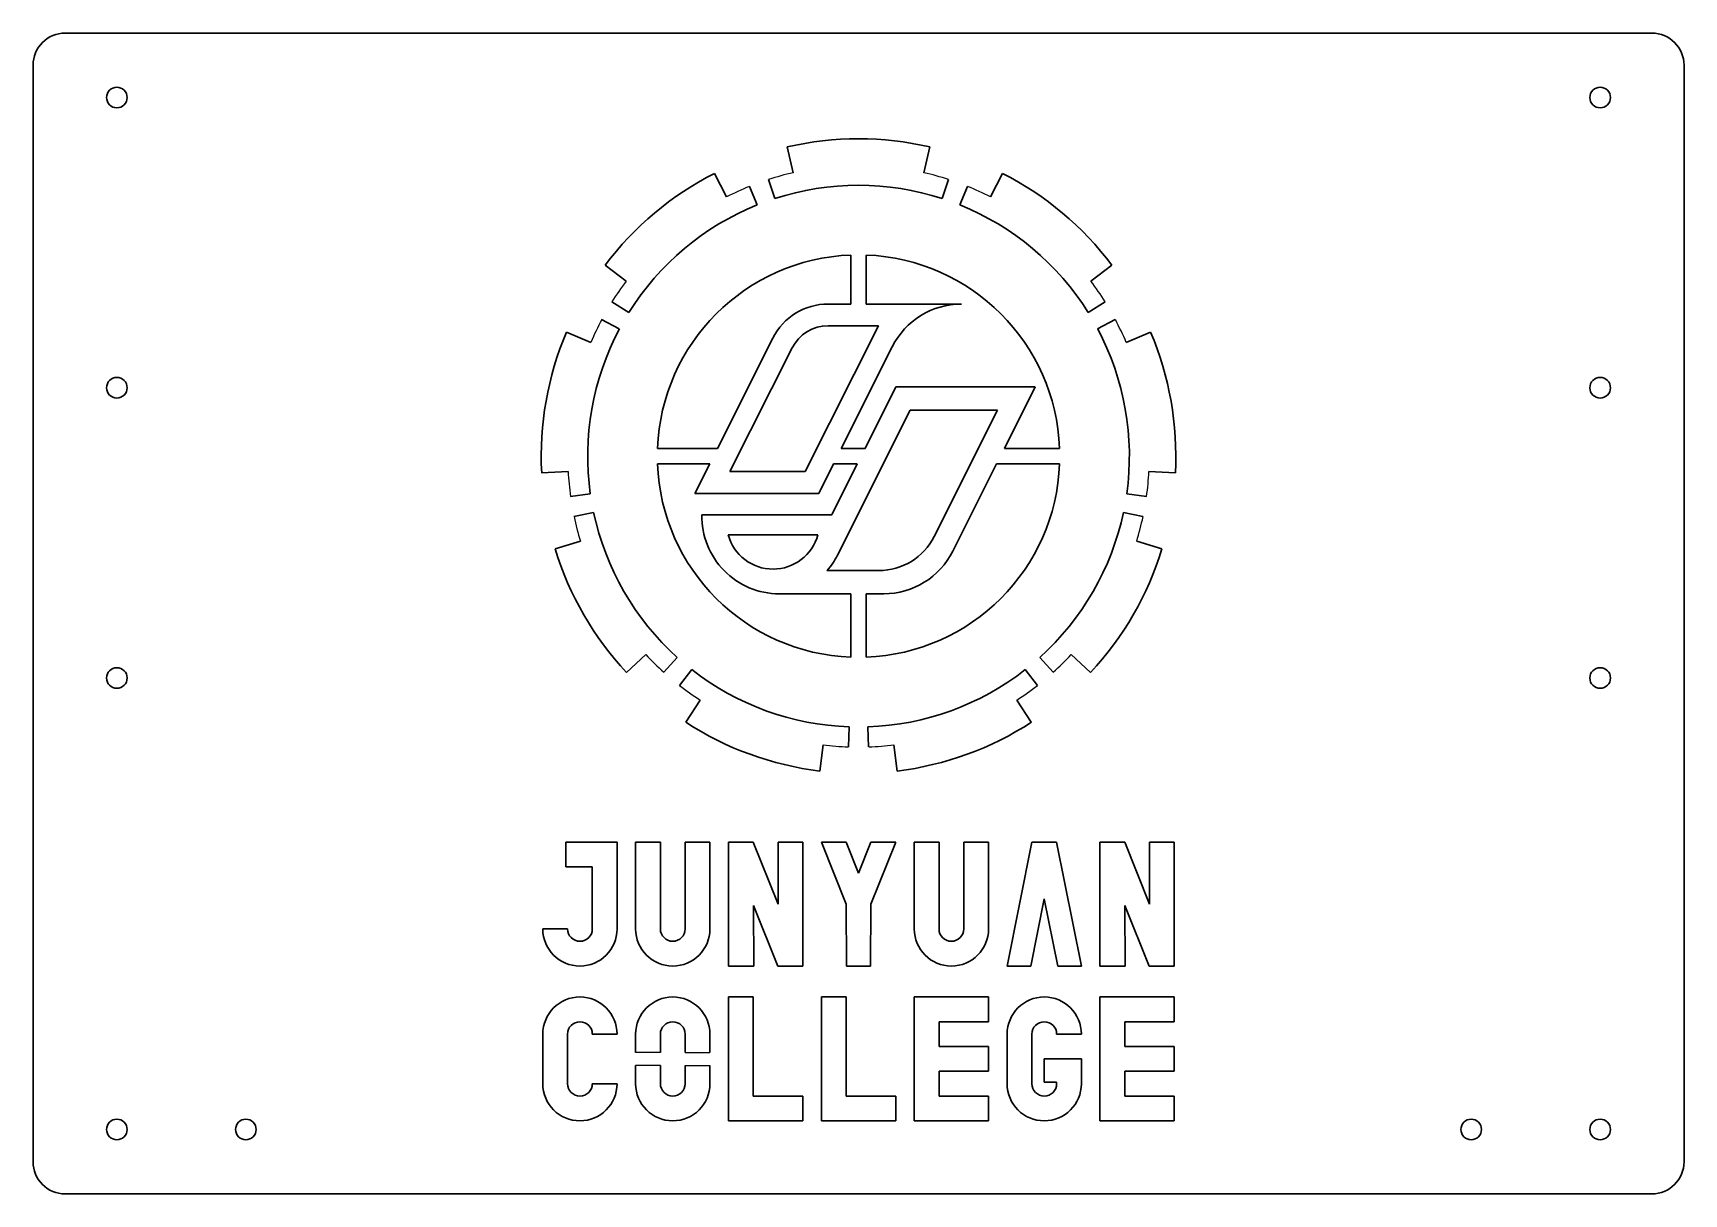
# Model space of a CAD drawing. Header units: millimetres. Extents: x 3 to 259, y 3 to 183.
import ezdxf

# ---------------------------------------------------------------- set-up
doc = ezdxf.new("R2010")
doc.units = ezdxf.units.MM
doc.layers.add('粗实线层', color=7, linetype='Continuous', lineweight=30)

msp = doc.modelspace()

# ---------------------------------------------------------------- linework, layer by layer
for p, q in [((100, 25.25), (96.16, 25.25)), ((100, 23.25), (96.16, 23.25)), ((103.84, 25.25), (107.68, 25.25)), ((103.84, 23.25), (107.68, 23.25))]:
    msp.add_line(p, q)
for start, end in [(103, 108), (72, 77), (112, 117), (63, 68), (143, 148), (32, 37), (152, 157), (23, 28), (183, 188), (352, 357), (192, 197), (343, 348), (223, 228), (312, 317), (232, 237), (303, 308), (263, 268), (272, 277)]:
    msp.add_arc((130.72, 117.71), 45.1, start, end)
at = {"layer": '粗实线层'}
for p, q in [((7.72, 183.31), (253.72, 183.31)), ((2.72, 178.31), (2.72, 8.31)), ((258.72, 8.31), (258.72, 178.31)), ((120.57, 161.65), (119.65, 165.65)), ((140.86, 161.65), (141.78, 165.65)), ((110.24, 157.89), (108.38, 161.54)), ((151.19, 157.89), (153.05, 161.54)), ((113.82, 159.52), (114.98, 156.65)), ((116.78, 160.6), (117.74, 157.65)), ((144.65, 160.6), (143.69, 157.65)), ((147.61, 159.52), (146.45, 156.65)), ((129.52, 141.29), (129.52, 148.88)), ((131.92, 141.29), (131.92, 148.88)), ((94.7, 144.85), (91.42, 147.32)), ((166.73, 144.85), (170.01, 147.32)), ((92.47, 141.61), (95.1, 139.96)), ((126, 141.29), (129.52, 141.29)), ((131.92, 141.29), (146.68, 141.29)), ((168.96, 141.61), (166.33, 139.96)), ((90.89, 138.88), (93.63, 137.42)), ((170.54, 138.88), (167.8, 137.42)), ((89.2, 135.33), (85.43, 136.93)), ((117.42, 136), (108.84, 118.91)), ((133.83, 137.93), (122.47, 115.3)), ((126, 137.93), (133.83, 137.93)), ((172.23, 135.33), (176, 136.93)), ((120.43, 134.49), (110.79, 115.3)), ((135.96, 134.67), (128.04, 118.91)), ((136.52, 128.43), (131.74, 118.91)), ((136.52, 128.43), (158.12, 128.43)), ((158.12, 128.43), (153.34, 118.91)), ((138.74, 124.83), (127.46, 102.37)), ((138.74, 124.83), (152.29, 124.83)), ((152.29, 124.83), (142.46, 105.25)), ((99.54, 118.91), (108.84, 118.91)), ((128.04, 118.91), (131.74, 118.91)), ((153.34, 118.91), (161.89, 118.91)), ((85.68, 115.35), (81.58, 115.13)), ((107.64, 116.51), (99.54, 116.51)), ((107.64, 116.51), (105.34, 111.94)), ((122.47, 115.3), (110.79, 115.3)), ((126.84, 116.51), (124.54, 111.94)), ((130.53, 116.51), (126.56, 108.59)), ((126.84, 116.51), (130.53, 116.51)), ((152.13, 116.51), (145.34, 102.98)), ((152.13, 116.51), (161.89, 116.51)), ((175.75, 115.35), (179.85, 115.13)), ((86.05, 111.43), (89.12, 111.86)), ((124.54, 111.94), (105.34, 111.94)), ((175.38, 111.43), (172.31, 111.86)), ((86.6, 108.33), (89.63, 108.97)), ((126.56, 108.59), (106.43, 108.59)), ((174.83, 108.33), (171.8, 108.97)), ((124.41, 105.52), (110.5, 105.52)), ((87.59, 104.52), (83.67, 103.32)), ((173.85, 104.52), (177.77, 103.32)), ((125.83, 99.96), (133.88, 99.96)), ((118.43, 96.36), (129.52, 96.36)), ((129.52, 96.36), (129.52, 86.53)), ((131.92, 96.36), (134.62, 96.36)), ((131.92, 96.36), (131.92, 86.53)), ((97.73, 86.95), (94.73, 84.15)), ((100.54, 84.19), (102.61, 86.49)), ((102.95, 82.17), (104.86, 84.61)), ((158.48, 82.17), (156.57, 84.61)), ((160.89, 84.19), (158.82, 86.49)), ((163.7, 86.95), (166.7, 84.15)), ((106.15, 79.88), (103.92, 76.44)), ((155.28, 79.88), (157.51, 76.44)), ((129.14, 72.63), (129.25, 75.73)), ((132.29, 72.63), (132.18, 75.73)), ((125.22, 72.94), (124.72, 68.87)), ((136.21, 72.94), (136.71, 68.87)), ((85.36, 57.85), (93.28, 57.85)), ((85.36, 57.85), (85.36, 54.01)), ((93.28, 57.85), (93.28, 44.41)), ((96.16, 57.85), (96.16, 44.41)), ((100, 57.85), (96.16, 57.85)), ((100, 57.85), (100, 44.41)), ((103.84, 57.85), (103.84, 44.41)), ((103.84, 57.85), (107.68, 57.85)), ((107.68, 57.85), (107.68, 44.41)), ((110.56, 57.85), (110.56, 38.65)), ((110.56, 57.85), (114.4, 57.85)), ((114.4, 57.85), (118.24, 48.25)), ((118.24, 57.85), (118.24, 48.25)), ((118.24, 57.85), (122.08, 57.85)), ((122.08, 57.85), (122.08, 38.65)), ((124.96, 57.85), (128.8, 57.85)), ((124.96, 57.85), (128.8, 48.25)), ((128.8, 57.85), (130.72, 53.05)), ((132.64, 57.85), (130.72, 53.05)), ((132.64, 57.85), (136.48, 57.85)), ((136.48, 57.85), (132.64, 48.25)), ((139.36, 57.85), (139.36, 44.41)), ((143.2, 57.85), (139.36, 57.85)), ((143.2, 57.85), (143.2, 44.41)), ((147.04, 57.85), (147.04, 44.41)), ((147.04, 57.85), (150.88, 57.85)), ((150.88, 57.85), (150.88, 44.41)), ((153.76, 38.65), (157.6, 57.85)), ((157.6, 57.85), (161.44, 57.85)), ((161.44, 57.85), (165.28, 38.65)), ((168.16, 57.85), (168.16, 38.65)), ((168.16, 57.85), (172, 57.85)), ((172, 57.85), (175.84, 48.25)), ((175.84, 57.85), (175.84, 48.25)), ((175.84, 57.85), (179.68, 57.85)), ((179.68, 57.85), (179.68, 38.65)), ((85.36, 54.01), (89.44, 54.01)), ((89.44, 54.01), (89.44, 44.41)), ((157.43, 38.65), (159.52, 49.09)), ((161.6, 38.65), (159.52, 49.09)), ((114.43, 48.06), (114.47, 38.65)), ((114.43, 48.06), (118.2, 38.65)), ((128.8, 48.25), (128.83, 38.65)), ((132.64, 48.25), (132.6, 38.65)), ((172.03, 48.06), (172.07, 38.65)), ((172.03, 48.06), (175.8, 38.65)), ((85.6, 44.41), (81.76, 44.41)), ((110.56, 38.65), (114.47, 38.65)), ((122.08, 38.65), (118.2, 38.65)), ((128.83, 38.65), (132.6, 38.65)), ((153.76, 38.65), (157.43, 38.65)), ((165.28, 38.65), (161.6, 38.65)), ((168.16, 38.65), (172.07, 38.65)), ((179.68, 38.65), (175.8, 38.65)), ((110.56, 33.85), (110.56, 14.65)), ((114.4, 33.85), (110.56, 33.85)), ((114.4, 33.85), (114.4, 18.49)), ((124.96, 33.85), (124.96, 14.65)), ((128.8, 33.85), (124.96, 33.85)), ((128.8, 33.85), (128.8, 18.49)), ((139.36, 33.85), (139.36, 14.65)), ((143.2, 33.85), (139.36, 33.85)), ((139.36, 33.85), (150.88, 33.85)), ((150.88, 33.85), (150.88, 30.01)), ((168.16, 33.85), (168.16, 14.65)), ((172, 33.85), (168.16, 33.85)), ((168.16, 33.85), (179.68, 33.85)), ((179.68, 33.85), (179.68, 30.01)), ((143.2, 30.01), (143.2, 26.17)), ((150.88, 30.01), (143.2, 30.01)), ((172, 30.01), (172, 26.17)), ((179.68, 30.01), (172, 30.01)), ((81.76, 28.09), (81.76, 20.41)), ((85.6, 28.09), (85.6, 20.41)), ((89.44, 28.09), (93.28, 28.09)), ((96.16, 28.09), (96.16, 25.25)), ((100, 28.09), (100, 25.25)), ((103.84, 28.09), (103.84, 25.25)), ((107.68, 28.09), (107.68, 25.25)), ((143.2, 26.17), (150.88, 26.17)), ((150.88, 26.17), (150.88, 22.33)), ((153.76, 28.09), (153.76, 20.41)), ((157.6, 28.09), (157.6, 20.41)), ((161.44, 28.09), (165.28, 28.09)), ((172, 26.17), (179.68, 26.17)), ((179.68, 26.17), (179.68, 22.33)), ((96.16, 23.25), (96.16, 20.41)), ((100, 23.25), (100, 20.41)), ((103.84, 23.25), (103.84, 20.41)), ((107.68, 23.25), (107.68, 20.41)), ((159.52, 20.65), (159.52, 24.25)), ((159.52, 24.25), (165.28, 24.25)), ((165.28, 24.25), (165.28, 20.41)), ((143.2, 22.33), (143.2, 18.49)), ((150.88, 22.33), (143.2, 22.33)), ((161.44, 20.65), (159.52, 20.65)), ((161.44, 20.65), (161.44, 20.41)), ((172, 22.33), (172, 18.49)), ((179.68, 22.33), (172, 22.33)), ((89.44, 20.41), (93.28, 20.41)), ((122.08, 18.49), (114.4, 18.49)), ((122.08, 14.65), (122.08, 18.49)), ((136.48, 18.49), (128.8, 18.49)), ((136.48, 14.65), (136.48, 18.49)), ((150.88, 18.49), (143.2, 18.49)), ((150.88, 14.65), (150.88, 18.49)), ((179.68, 18.49), (172, 18.49)), ((179.68, 14.65), (179.68, 18.49)), ((110.56, 14.65), (122.08, 14.65)), ((124.96, 14.65), (136.48, 14.65)), ((139.36, 14.65), (150.88, 14.65)), ((168.16, 14.65), (179.68, 14.65)), ((7.72, 3.31), (253.72, 3.31))]:
    msp.add_line(p, q, dxfattribs=at)
for centre in [(15.72, 173.31), (245.72, 173.31), (15.72, 128.31), (245.72, 128.31), (15.72, 83.31), (245.72, 83.31), (15.72, 13.31), (35.72, 13.31), (225.72, 13.31), (245.72, 13.31)]:
    msp.add_circle(centre, 1.6, dxfattribs=at)
for centre, radius, start, end in [((7.72, 178.31), 5, 90, 180), ((253.72, 178.31), 5, 0, 90), ((130.72, 117.71), 49.2, 77, 103), ((130.72, 117.71), 49.2, 117, 143), ((130.72, 117.71), 49.2, 37, 63), ((130.72, 117.71), 42, 72, 108), ((130.72, 117.71), 42, 112, 148), ((130.72, 117.71), 42, 32, 68), ((130.72, 117.71), 31.2, 92.2042, 177.7958), ((130.72, 117.71), 31.2, 2.2042, 87.7958), ((126, 131.69), 9.6, 90, 153.3365), ((146.68, 129.29), 12, 90, 153.3365), ((130.72, 117.71), 49.2, 157, 183), ((130.72, 117.71), 42, 152, 188), ((126, 131.69), 6.24, 90, 153.3365), ((130.72, 117.71), 42, 352, 28), ((130.72, 117.71), 49.2, 357, 23), ((130.72, 117.71), 31.2, 182.2042, 267.7958), ((130.72, 117.71), 31.2, 272.2042, 357.7958), ((130.72, 117.71), 42, 192, 228), ((118.43, 108.36), 12, 178.8952, 270), ((130.72, 117.71), 42, 312, 348), ((117.46, 107.39), 7.2, 195.0521, 344.9479), ((133.88, 109.56), 9.6, 270, 333.3365), ((130.72, 117.71), 49.2, 197, 223), ((134.62, 108.36), 12, 270, 333.3365), ((130.72, 117.71), 49.2, 317, 343), ((117.46, 107.39), 11.2, 318.4286, 333.3365), ((130.72, 117.71), 42, 232, 268), ((130.72, 117.71), 42, 272, 308), ((130.72, 117.71), 49.2, 237, 263), ((130.72, 117.71), 49.2, 277, 303), ((87.52, 44.41), 5.76, 180, 0), ((87.52, 44.41), 1.92, 180, 0), ((101.92, 44.41), 5.76, 180, 0), ((101.92, 44.41), 1.92, 180, 0), ((145.12, 44.41), 5.76, 180, 0), ((145.12, 44.41), 1.92, 180, 0), ((87.52, 28.09), 5.76, 0, 180), ((101.92, 28.09), 5.76, 0, 180), ((159.52, 28.09), 5.76, 0, 180), ((87.52, 28.09), 1.92, 0, 180), ((101.92, 28.09), 1.92, 0, 180), ((159.52, 28.09), 1.92, 0, 180), ((87.52, 20.41), 5.76, 180, 0), ((87.52, 20.41), 1.92, 180, 0), ((101.92, 20.41), 5.76, 180, 0), ((101.92, 20.41), 1.92, 180, 0), ((159.52, 20.41), 5.76, 180, 0), ((159.52, 20.41), 1.92, 180, 0), ((7.72, 8.31), 5, 180, 270), ((253.72, 8.31), 5, 270, 0)]:
    msp.add_arc(centre, radius, start, end, dxfattribs=at)

doc.saveas('drawing.dxf')
